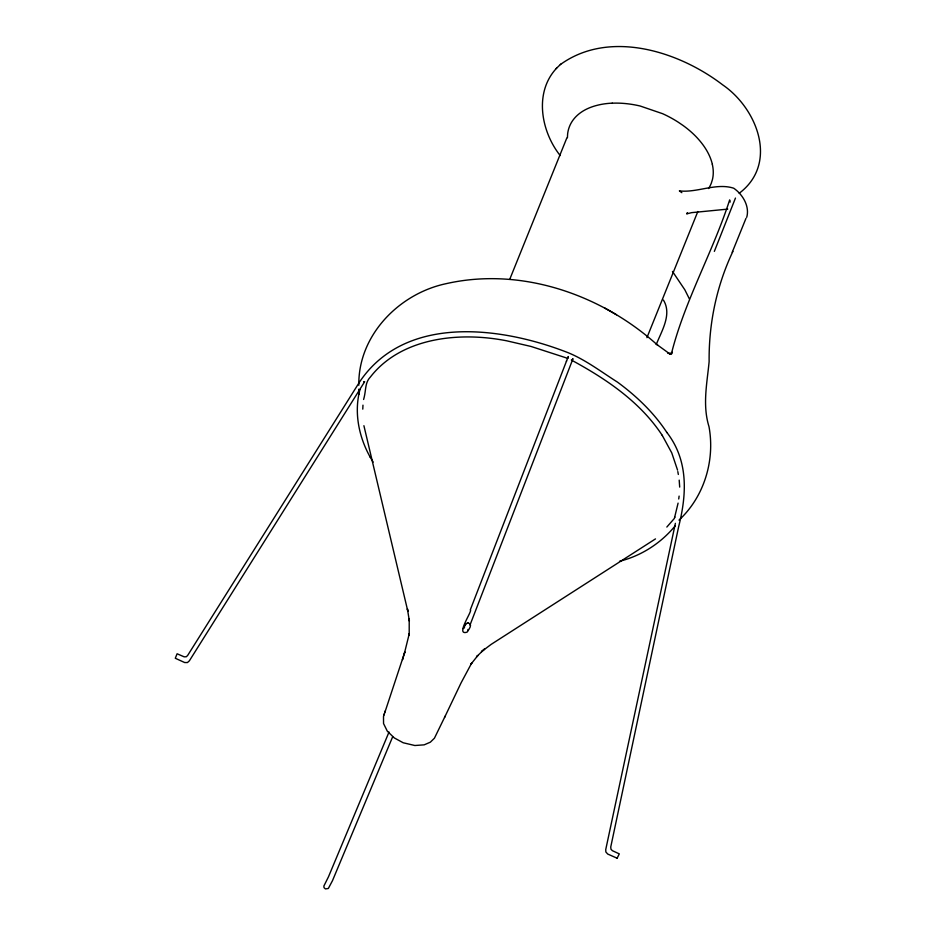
<?xml version="1.0" encoding="UTF-8"?>
<svg xmlns="http://www.w3.org/2000/svg" width="936" height="936" viewBox="0 0 936 936"><rect width="100%" height="100%" fill="white"/><g stroke="black" fill="none" stroke-linecap="round" stroke-linejoin="round"><path stroke-width="1.4" d="M362.782 409.137L362.969 405.159M358.816 385.222C358.055 335.462 398.935 293.682 446.039 283.69C521.235 266.596 601.602 294.559 657.879 345.396M567.427 137.721L567.625 133.942A76.436 46.73 22.3 0 1 569.38 126.769A76.027 46.461 21.7 0 1 575.219 117.421A76.073 46.437 21.7 0 1 584.684 110.097A76.296 46.66 22 0 1 597.273 105.288A76.857 46.999 22 0 1 612.214 103.147M363.613 399.485C366.35 390.055 364.595 383.023 370.375 377.032C400.865 337.791 458.628 331.297 506.739 340.821L531.075 346.472L567.625 358.324M678.729 498.993L679.115 496.092M735.462 198.058L714.343 251.386M678.085 503.112L674.376 518.427L666.83 527.05M359.997 389.411C353.843 412.226 358.757 436.749 370.176 457.107M674.833 517.28L674.879 517.07M746.729 217.304C749.865 206.189 742.622 194.349 733.719 188.218C716.204 182.532 697.191 193.003 679.372 190.897L681.829 192.676M402.936 658.148L402.48 659.599L404.867 651.889L383.503 716.508L383.549 723.563L387.34 731.238L394.325 737.942L403.194 742.763L414.859 745.512L424.172 744.845L430.361 742.178L434.433 738.2L445.15 716.18M404.41 653.363L409.289 633.602L409.196 635.357L409.219 618.93L409.36 621.059L407.406 608.798L407.85 611.325L363.905 425.693M383.9 714.975L384.31 713.688M384.708 712.39L385.117 711.091M467.871 630.607L468.012 629.437M745.992 218.322L732.221 252.275M666.97 432.643C653.983 412.776 636.562 396.174 617.526 382.157L617.397 382.075C601.462 371.966 586.03 360.138 568.503 352.849C502.141 326.722 405.499 313.654 359.576 381.97L187.633 655.481L186.287 656.756L184.158 656.826L177.103 653.773L175.289 658.254L184.673 662.536L187.457 662.548L189.376 660.804L364.677 381.677L363.636 381.712M566.42 361.308L568.257 356.534L568.105 357.95M566.584 360.886L470.27 609.921C473.312 609.886 454.603 636.164 467.087 632.139C468.737 629.624 473.323 624.137 468.07 622.861M469.977 625.119L572.996 358.687L572.282 359.506M566.818 137.99L509.945 278.823M732.9 251.421C716.531 285.971 708.739 323.54 709.125 361.67C707.043 383.35 702.328 405.183 708.997 426.664C715.162 460.29 704.235 496.688 679.021 520.1M646.928 337.639L697.835 211.513M656.276 344.471C661.506 331.133 672.282 314.426 663.402 300.023M389.025 732.034L328.489 876.775L323.868 886.041L324.031 887.667L325.447 888.919L328.337 888.475L332.479 880.682L392.652 736.819M444.553 717.479L461.085 682.859L471.908 662.653L471.03 664.069L477.91 655.434L476.529 656.768L484.672 648.882L481.432 651.702L491.143 644.389L655.481 538.902M468.058 622.861L466.105 623.563L463.297 628.594L464.548 627.354M465.812 624.008L465.344 624.838M686.989 213.607L687.527 212.718L686.767 213.864L691.61 212.647L727.763 209.114M556.639 68.152C533.848 92.336 540.996 131.379 560.184 155.551M675.359 525.669C661.05 543.067 641.452 555.832 619.538 561.272M560.336 64.572C609.242 29.191 678.775 51.188 722.709 84.883C757.212 108.471 778.764 163.414 739.218 193.272M556.218 68.562L560.746 64.163M617.116 858.23L619.293 853.878L612.39 850.684L610.986 849.256L610.74 847.021L678.67 526.605C686.521 495.401 689.036 461.05 666.806 432.373M617.28 858.277L607.721 854.053L605.849 851.947L605.732 849.595L675.382 523.341M571.311 360.021C606.118 378.869 640.329 401.907 662.372 435.568M616.485 314.753L604.644 307.956M656.358 344.155L669.825 353.925L667.777 352.942L671.638 353.913L669.86 353.773L672.364 352.322L671.475 353.469C684.848 300.316 712.998 251.772 729.659 199.906L730.197 202.071M672.469 271.428L684.848 289.821L689.387 298.912M662.208 435.287L671.767 452.907L677.57 470.164M370.001 456.815L373.148 462.091M712.355 164.28C709.78 153.504 703.287 144.097 695.659 136.246A76.576 47.057 21.9 0 0 683.034 125.459L678.261 122.206A76.53 47.057 21.9 0 0 662.665 113.712L640.13 106.002A76.296 46.66 22 0 0 612.238 103.194M677.816 471.592L678.331 474.458M679.197 480.145L679.688 487.094M359.014 393.401L358.734 389.236L359.061 394.442M712.308 164.28A76.097 46.461 22.3 0 1 712.425 179.595L711.337 183.105A76.576 46.823 22 0 1 708.54 188.557"/></g></svg>
